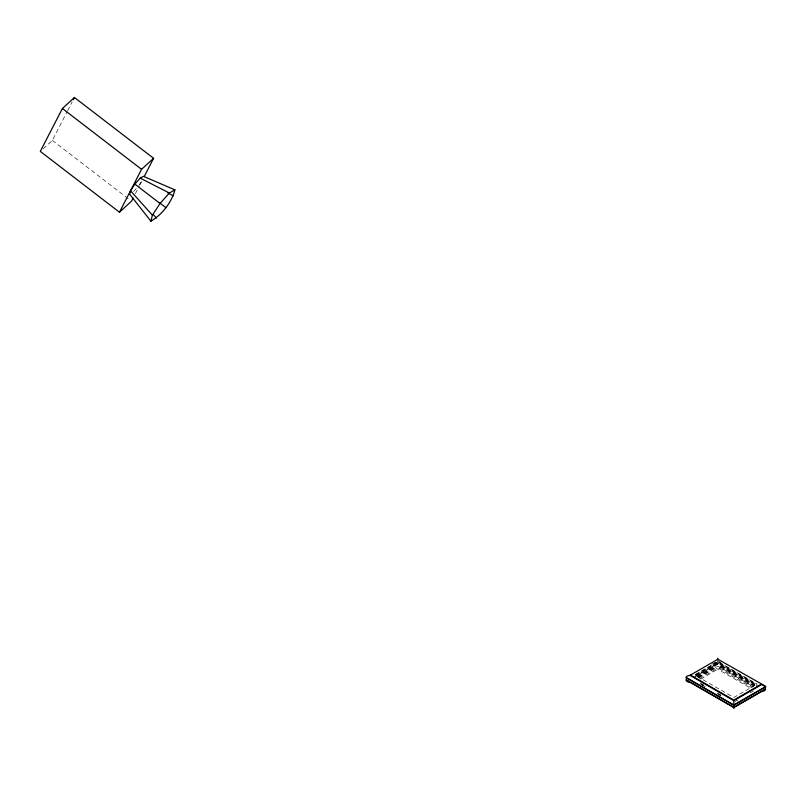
<?xml version="1.0" encoding="UTF-8"?>
<svg xmlns="http://www.w3.org/2000/svg" width="806" height="806" viewBox="0 0 806 806"><rect width="100%" height="100%" fill="white"/><g stroke="black" fill="none" stroke-linecap="round" stroke-linejoin="round"><path stroke-width="0.6" stroke-dasharray="4.03 3.02" d="M754.204 685.795L721.108 666.693L717.864 663.842L714.63 666.693L697.492 676.587M700.726 679.196L719.859 667.922L721.723 665.806L721.854 662.975M43.081 148.848L52.33 140.385L67.059 111.782M67.623 110.684L72.157 101.888M135.358 193.702L139.226 186.196M139.781 185.118L142.541 179.758M138.803 185.471L141.292 181.662M133.605 191.556L136.657 188.141M735.183 701.603L735.928 700.877M736.18 700.676L737.047 700.112L737.661 700.998M711.839 664.285L717.864 660.678L720.856 662.401M695.518 674.38L717.864 661.535L719.133 661.696M695.135 674.944L717.864 661.827L756.592 684.183M696.444 675.922L718.902 663.016L756.27 684.586L755.232 685.12L716.836 663.016L695.417 675.388L733.813 697.492L754.164 685.745M695.004 676.174L717.864 662.975L758.154 686.238M693.664 677.554L714.015 665.806L713.884 662.975M697.281 676.345L714.418 666.451L717.864 669.302L750.97 688.415M697.905 677.07L715.053 667.167M698.55 677.292L717.864 666.139L753.157 686.51M698.731 677.816L715.879 667.922M699.699 678.541L716.836 668.648M750.114 692.928L753.328 691.074M713.884 665.272L717.864 664.325L721.854 665.272M718.902 663.016L720.685 662.431L715.053 662.461L716.836 663.016M718.952 662.169L757.227 684.203M721.723 665.806L754.819 684.909M721.32 666.451L754.416 685.553M720.685 667.167L753.781 686.279M719.859 667.922L752.955 687.034M718.902 668.648L751.998 687.76M700.464 683.095L704.736 685.553M717.552 692.948L720.755 694.802M700.071 683.74L704.333 686.198M717.149 693.603L721.42 696.062M701.784 684.757L706.056 687.226M718.861 694.621L720.997 695.85M52.33 140.385L129.514 199.686M714.015 665.806L714.418 666.451M717.864 659.52L717.864 666.139"/><path stroke-width="1.21" d="M130.512 190.77L129.675 194.216L150.913 221.197C162.187 214.547 171.537 202.548 174.912 189.873L143.387 176.312L140.214 178.116L134.884 184.1L130.512 190.77L152.394 215.172L150.913 221.197M144.203 176.544L153.593 158.308L74.424 97.486L62.405 108.498L40.3 151.397L119.459 212.22L131.489 201.208L133.151 197.994M73.296 99.682L74.424 97.486M119.459 212.22L141.564 169.32L153.593 158.308M152.394 215.172L160.031 203.505L169.361 193.027L174.912 189.873M689.966 675.347L717.864 659.237L765.569 686.259L765.7 686.853L733.813 705.26L685.977 677.645L686.118 677.05L687.145 676.022L689.966 675.347L733.813 700.656L761.71 684.546M690.46 675.055L733.813 700.082L761.217 684.264M733.813 707.275L765.206 689.15L765.206 686.853L733.813 704.978L686.48 677.645L686.48 679.952L733.813 707.275L733.813 700.082M688.939 682.168L687.145 681.574L685.977 679.952L733.813 707.567L765.7 689.15L764.531 690.782L761.71 691.457M140.214 178.116L169.361 193.027M167.92 193.017L173.441 195.908M762.436 684.969L765.7 686.853M159.88 203.041L165.804 207.575M62.405 108.498L141.564 169.32M134.884 184.1L160.031 203.505M153.1 214.386L156.475 218.053M733.813 707.567L733.813 708.514M717.864 658.28L717.864 659.237"/></g></svg>
